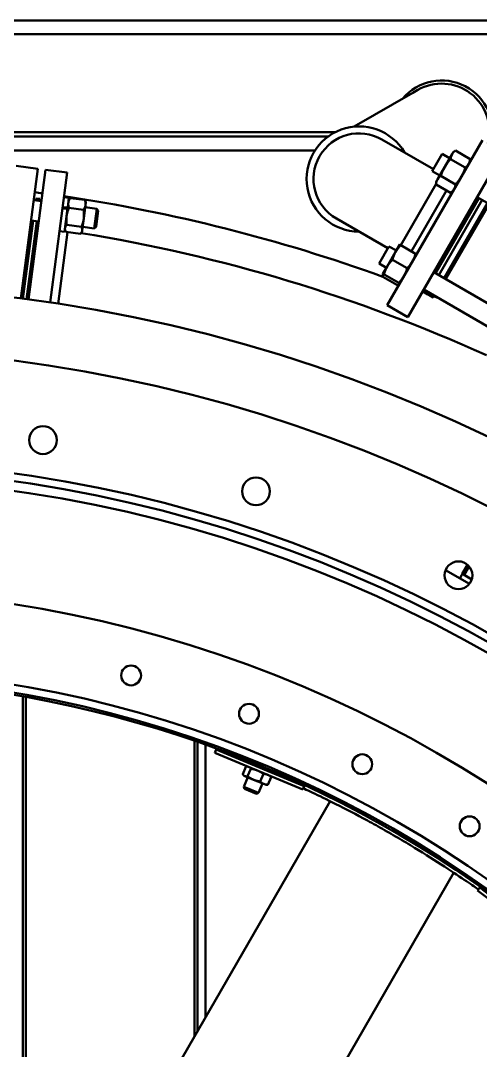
# Model space of a CAD drawing. Header units: inches. Extents: x 11 to 1621, y 11 to 1332.
# Drawn here: x 1253.37 to 1267.86, y 382.63 to 415.05 of the extents above; entities that cross this region are included whole.
import ezdxf

# ---------------------------------------------------------------- set-up
doc = ezdxf.new("R2010")
doc.units = ezdxf.units.IN
doc.header["$LTSCALE"] = 48
doc.header["$MEASUREMENT"] = 0
doc.layers.add('Visible (ANSI)', color=7, linetype='Continuous', lineweight=50)

msp = doc.modelspace()

# ---------------------------------------------------------------- linework, layer by layer
at = {"layer": 'Visible (ANSI)'}
for p, q in [((1238.462698, 415.045288), (1278.077419, 415.045288)), ((1277.585682, 414.616485), (1238.556026, 414.616485)), ((1265.734597, 412.77157), (1263.88827, 411.707313)), ((1265.890027, 412.861163), (1265.734597, 412.77157)), ((1263.284425, 411.53065), (1247.446979, 411.53065)), ((1263.068736, 411.397735), (1247.446979, 411.397735)), ((1266.383326, 410.366962), (1264.761694, 411.303212)), ((1267.926679, 411.280127), (1264.926679, 406.083975)), ((1262.652195, 410.957735), (1247.702161, 410.957735)), ((1268.576198, 410.905127), (1265.576198, 405.708975)), ((1266.660516, 410.847068), (1266.348016, 410.305802)), ((1266.660516, 410.847068), (1266.895208, 410.711568)), ((1266.968888, 410.839185), (1266.738958, 410.440935)), ((1267.004458, 410.900795), (1266.968888, 410.839185)), ((1267.004458, 410.900795), (1267.078705, 410.952783)), ((1267.078705, 410.952783), (1267.539768, 410.686588)), ((1253.919665, 410.382607), (1253.235568, 410.47267)), ((1266.738958, 410.440935), (1266.509029, 410.042685)), ((1266.925418, 410.687283), (1267.386481, 410.421088)), ((1267.531868, 410.596295), (1267.539768, 410.686588)), ((1253.919665, 410.382607), (1253.381554, 406.29525)), ((1253.624458, 406.263271), (1254.162569, 410.350628)), ((1254.162569, 410.350628), (1254.846666, 410.260565)), ((1254.307683, 406.166588), (1254.846666, 410.260565)), ((1266.348016, 410.305802), (1266.582708, 410.170302)), ((1266.618845, 410.156283), (1267.079908, 409.890088)), ((1266.466962, 409.906824), (1265.35236, 407.976276)), ((1266.473458, 409.981076), (1266.465559, 409.890783)), ((1266.465559, 409.890783), (1266.926622, 409.624588)), ((1266.509029, 410.042685), (1266.473458, 409.981076)), ((1253.862066, 409.447121), (1253.853632, 409.383053)), ((1253.98104, 409.431458), (1253.862066, 409.447121)), ((1254.744317, 409.483151), (1254.898983, 409.462789)), ((1254.898983, 409.462789), (1254.860108, 409.167508)), ((1255.400086, 409.399245), (1254.940828, 409.459708)), ((1266.79525, 409.700435), (1265.687944, 407.782526)), ((1267.811599, 409.460802), (1266.44472, 407.093299)), ((1266.44905, 407.090799), (1267.815929, 409.458302)), ((1267.000868, 409.676576), (1266.926622, 409.624588)), ((1267.759637, 409.490802), (1270.136877, 408.118302)), ((1253.789188, 409.391537), (1254.032092, 409.359558)), ((1253.98104, 409.431458), (1253.972605, 409.36739)), ((1254.85547, 409.132276), (1254.758928, 408.398969)), ((1254.856475, 409.139914), (1254.85547, 409.132276)), ((1254.860108, 409.167508), (1254.856475, 409.139914)), ((1254.890172, 409.395867), (1254.92231, 409.43775)), ((1255.358869, 409.086172), (1254.899611, 409.146634)), ((1255.365229, 408.813556), (1255.421009, 409.237241)), ((1255.412065, 409.169308), (1255.776816, 409.121287)), ((1255.432492, 409.324469), (1255.412289, 409.373244)), ((1255.421009, 409.237241), (1255.432492, 409.324469)), ((1255.695237, 408.501634), (1255.776816, 409.121287)), ((1255.823176, 409.058935), (1255.776816, 409.121287)), ((1266.552973, 407.030799), (1267.919852, 409.398302)), ((1268.090726, 409.299648), (1266.723848, 406.932145)), ((1268.134982, 409.274097), (1266.768104, 406.906593)), ((1255.315496, 408.435796), (1255.365229, 408.813556)), ((1255.823176, 409.058935), (1255.756155, 408.549864)), ((1264.945826, 407.877139), (1263.324194, 408.813389)), ((1253.764877, 408.747198), (1253.441056, 406.287532)), ((1253.769834, 408.746545), (1253.446014, 406.286886)), ((1253.888807, 408.730882), (1253.564986, 406.271217)), ((1253.70539, 408.755029), (1253.948294, 408.723051)), ((1255.288528, 408.551875), (1254.829269, 408.612338)), ((1255.330486, 408.549655), (1255.695237, 408.501634)), ((1255.756155, 408.549864), (1255.695237, 408.501634)), ((1254.554911, 406.129146), (1254.85181, 408.384313)), ((1254.604263, 408.419331), (1254.758928, 408.398969)), ((1254.767738, 408.465892), (1254.787942, 408.417117)), ((1255.259403, 408.330653), (1254.800145, 408.391115)), ((1255.310059, 408.394494), (1255.27792, 408.35261)), ((1255.310059, 408.394494), (1255.315496, 408.435796)), ((1264.981137, 407.938299), (1264.668637, 407.397033)), ((1264.981137, 407.938299), (1265.21583, 407.802799)), ((1265.32508, 407.992026), (1265.19233, 407.762096)), ((1265.358253, 407.972873), (1265.819316, 407.706678)), ((1265.19233, 407.762096), (1264.92683, 407.302236)), ((1265.092753, 407.513014), (1265.553816, 407.246819)), ((1264.668637, 407.397033), (1264.90333, 407.261533)), ((1264.92683, 407.302236), (1264.79408, 407.072307)), ((1264.79408, 407.072307), (1264.78618, 406.982014)), ((1264.78618, 406.982014), (1265.247243, 406.715819)), ((1264.827253, 407.053154), (1265.288316, 406.786959)), ((1266.392758, 407.123299), (1268.769998, 405.750799)), ((1265.321489, 406.767807), (1265.247243, 406.715819)), ((1266.080258, 406.582033), (1268.457498, 405.209533)), ((1266.099989, 406.486208), (1266.13655, 406.549533)), ((1266.099989, 406.486208), (1266.203912, 406.426208)), ((1266.203912, 406.426208), (1266.240473, 406.489533)), ((1266.376037, 406.329719), (1266.205162, 406.428373)), ((1266.411348, 406.390879), (1266.376037, 406.329719)), ((1266.421984, 406.384738), (1266.376037, 406.329719)), ((1265.576198, 405.708975), (1264.926679, 406.083975)), ((1267.291597, 397.626999), (1267.458332, 397.915794)), ((1267.354431, 397.590722), (1267.510953, 397.861826)), ((1267.518054, 397.316117), (1266.76737, 397.749524)), ((1267.295972, 397.624469), (1267.273267, 397.585143)), ((1267.354431, 397.590722), (1267.291597, 397.626999)), ((1267.295972, 397.624469), (1267.590305, 397.454536)), ((1267.354431, 397.590722), (1267.354429, 397.590719)), ((1267.557514, 397.473472), (1267.354431, 397.590722)), ((1267.590306, 397.454539), (1267.557514, 397.473472)), ((1253.446979, 393.770084), (1253.446979, 322.990386)), ((1253.538693, 393.753764), (1253.538693, 323.006706)), ((1258.855266, 392.374179), (1258.855266, 383.072979)), ((1258.946979, 383.231832), (1258.946979, 392.342588)), ((1259.196979, 392.255062), (1259.196979, 383.664845)), ((1259.538147, 392.094139), (1259.496282, 391.993066)), ((1262.26792, 390.845016), (1259.496282, 391.993066)), ((1262.309786, 390.946088), (1259.538147, 392.094139)), ((1260.718363, 391.677023), (1260.692997, 391.615784)), ((1260.47512, 391.558338), (1260.376044, 391.319148)), ((1260.415866, 391.273373), (1260.392835, 391.298508)), ((1260.535646, 391.562547), (1260.501588, 391.56106)), ((1260.628213, 391.494924), (1260.529137, 391.255735)), ((1261.024842, 391.330635), (1260.925767, 391.091446)), ((1261.180302, 391.485681), (1261.154937, 391.424443)), ((1260.531351, 391.225538), (1260.405571, 390.921878)), ((1260.415866, 391.273373), (1260.442239, 391.262449)), ((1260.442239, 391.262449), (1260.7171, 391.148598)), ((1260.7171, 391.148598), (1261.037182, 391.016015)), ((1260.993291, 391.034196), (1260.867511, 390.730536)), ((1261.037182, 391.016015), (1261.108776, 390.98636)), ((1261.108776, 390.98636), (1261.142835, 390.987847)), ((1261.268378, 391.229759), (1261.169303, 390.99057)), ((1261.228556, 391.275535), (1261.251588, 391.2504)), ((1262.260594, 390.966464), (1262.276535, 391.000948)), ((1260.405571, 390.921878), (1260.867511, 390.730536)), ((1260.431652, 390.861533), (1260.405571, 390.921878)), ((1260.806399, 390.706307), (1260.431652, 390.861533)), ((1260.806399, 390.706307), (1260.867511, 390.730536)), ((1262.309786, 390.946088), (1262.26792, 390.845016)), ((1255.310922, 376.933996), (1263.127313, 390.472382)), ((1259.208037, 374.683996), (1267.024427, 388.222382)), ((1267.843433, 387.751236), (1267.776834, 387.664443)), ((1270.223493, 385.924952), (1267.843433, 387.751236)), ((1270.156894, 385.838159), (1267.776834, 387.664443))]:
    msp.add_line(p, q, dxfattribs=at)
for centre, radius in [((1247.196979, 358.380235), 48.3125), ((1247.196979, 358.380235), 46.34375), ((1254.080096, 401.838522), 0.4375), ((1247.196979, 358.380235), 42.829288), ((1247.196979, 358.380235), 42.579288), ((1247.196979, 358.380235), 42.279288), ((1260.793727, 400.226722), 0.4375), ((1267.172561, 397.584522), 0.4375), ((1247.196979, 358.380235), 38.75), ((1247.196979, 358.380235), 36.25), ((1256.85684, 394.431325), 0.3125), ((1247.196979, 358.380235), 36), ((1260.572287, 393.224103), 0.3125), ((1264.141192, 391.635124), 0.3125), ((1267.524452, 389.681798), 0.3125)]:
    msp.add_circle(centre, radius, dxfattribs=at)
for centre, radius, start, end in [((1266.642068, 411.556484), 1.604331, 344.5472473, 140.1338321), ((1266.642068, 411.556484), 1.505906, 345.5212145, 119.9599466), ((1264.042944, 410.058301), 1.65625, 30.2183448, 269.7816552), ((1264.042944, 410.058301), 1.4375, 60, 240), ((1247.196979, 358.380235), 51.6875, 82.3642082, 82.6357918), ((1247.196979, 358.380235), 51.6875, 70.1048255, 81.5993037), ((1247.196979, 358.380235), 50.625, 65.6709263, 80.8122089), ((1247.196979, 358.380235), 51.6875, 68.5477509, 68.6206199), ((1247.196979, 358.380235), 51.6875, 67.9909101, 68.1832238), ((1247.196979, 358.380235), 35.9375, 49.67, 85.33)]:
    msp.add_arc(centre, radius, start, end, dxfattribs=at)
for centre, major_axis, ratio, start_param, end_param in [((1254.938599, 408.916444), (3.080548, 0.090019), 0.070812964, 1.59571555, 1.647091256), ((1254.719311, 408.945314), (3.080548, 0.090019), 0.070812964, 1.523006152, 1.574285932), ((1267.73789, 397.316893), (-1.521321, -2.635006), 0.176326981, 4.71238898, 4.748743679)]:
    msp.add_ellipse(centre, major_axis=major_axis, ratio=ratio, start_param=start_param, end_param=end_param, dxfattribs=at)
for points, weights in [([(1266.968888, 410.839185), (1266.933318, 410.777576), (1266.925418, 410.687283)], [1, 1.0379548493, 1]), ([(1267.078705, 410.952783), (1267.004458, 410.900795), (1266.968888, 410.839185)], [1, 1.0379548493, 1]), ([(1266.738958, 410.440935), (1266.667818, 410.317716), (1266.618845, 410.156283)], [1, 1.0379548493, 1]), ([(1266.925418, 410.687283), (1266.810099, 410.564154), (1266.738958, 410.440935)], [1, 1.0379548493, 1]), ([(1267.266368, 410.136435), (1267.337508, 410.259654), (1267.386481, 410.421088)], [1, 1.0379548493, 1]), ([(1267.386481, 410.421088), (1267.460727, 410.473076), (1267.496298, 410.534685)], [1, 1.0379548493, 1]), ([(1267.496298, 410.534685), (1267.531868, 410.596295), (1267.539768, 410.686588)], [1, 1.0379548493, 1]), ([(1266.618845, 410.156283), (1266.544599, 410.104295), (1266.509029, 410.042685)], [1, 1.0379548493, 1]), ([(1267.079908, 409.890088), (1267.195227, 410.013216), (1267.266368, 410.136435)], [1, 1.0379548493, 1]), ([(1266.509029, 410.042685), (1266.473458, 409.981076), (1266.465559, 409.890783)], [1, 1.0379548493, 1]), ([(1267.036438, 409.738185), (1267.072008, 409.799795), (1267.079908, 409.890088)], [1, 1.0379548493, 1]), ([(1254.940828, 409.459708), (1254.888253, 409.381288), (1254.878688, 409.308639)], [1, 1.0379548493, 1]), ([(1254.92231, 409.43775), (1254.930595, 409.448547), (1254.940828, 409.459708)], [1.01220689869, 1.00764220757, 1]), ([(1266.926622, 409.624588), (1267.000868, 409.676576), (1267.036438, 409.738185)], [1, 1.0379548493, 1]), ([(1254.899611, 409.146634), (1254.839232, 409.008938), (1254.822909, 408.884954)], [1, 1.0379548493, 1]), ([(1254.878688, 409.308639), (1254.869124, 409.23599), (1254.899611, 409.146634)], [1, 1.0379548493, 1]), ([(1255.358869, 409.086172), (1255.411444, 409.164592), (1255.421009, 409.237241)], [1, 1.0379548493, 1]), ([(1255.421009, 409.237241), (1255.430573, 409.30989), (1255.400086, 409.399245)], [1, 1.0379548493, 1]), ([(1255.400086, 409.399245), (1255.407081, 409.385817), (1255.412289, 409.373244)], [1, 1.00764220757, 1.01220689869]), ([(1254.822909, 408.884954), (1254.806586, 408.76097), (1254.829269, 408.612338)], [1, 1.0379548493, 1]), ([(1255.288528, 408.551875), (1255.348907, 408.689572), (1255.365229, 408.813556)], [1, 1.0379548493, 1]), ([(1255.365229, 408.813556), (1255.381552, 408.93754), (1255.358869, 409.086172)], [1, 1.0379548493, 1]), ([(1254.773176, 408.507194), (1254.766418, 408.455859), (1254.800145, 408.391115)], [1, 1.0379548493, 1]), ([(1254.829269, 408.612338), (1254.779934, 408.558529), (1254.773176, 408.507194)], [1, 1.0379548493, 1]), ([(1255.315496, 408.435796), (1255.322255, 408.487131), (1255.288528, 408.551875)], [1, 1.0379548493, 1]), ([(1255.259403, 408.330653), (1255.308738, 408.384462), (1255.315496, 408.435796)], [1, 1.0379548493, 1]), ([(1265.358253, 407.972873), (1265.253939, 407.868807), (1265.19233, 407.762096)], [1, 1.0379548493, 1]), ([(1265.32508, 407.992026), (1265.32508, 407.992026), (1265.358253, 407.972873)], [1, 1.0379548493, 1]), ([(1265.092753, 407.513014), (1264.988439, 407.408947), (1264.92683, 407.302236)], [1, 1.0379548493, 1]), ([(1265.19233, 407.762096), (1265.13072, 407.655385), (1265.092753, 407.513014)], [1, 1.0379548493, 1]), ([(1265.719739, 407.457596), (1265.781349, 407.564307), (1265.819316, 407.706678)], [1, 1.0379548493, 1]), ([(1265.819316, 407.706678), (1265.852489, 407.687526), (1265.852489, 407.687526)], [1, 1.0379548493, 1]), ([(1264.92683, 407.302236), (1264.86522, 407.195526), (1264.827253, 407.053154)], [1, 1.0379548493, 1]), ([(1265.454239, 406.997736), (1265.515849, 407.104447), (1265.553816, 407.246819)], [1, 1.0379548493, 1]), ([(1265.553816, 407.246819), (1265.65813, 407.350885), (1265.719739, 407.457596)], [1, 1.0379548493, 1]), ([(1264.801644, 407.067939), (1264.790345, 407.029622), (1264.78618, 406.982014)], [1.01895290532, 1.01965956375, 1]), ([(1264.827253, 407.053154), (1264.79408, 407.072307), (1264.79408, 407.072307)], [1, 1.0379548493, 1]), ([(1265.288316, 406.786959), (1265.39263, 406.891026), (1265.454239, 406.997736)], [1, 1.0379548493, 1]), ([(1265.247243, 406.715819), (1265.286391, 406.74323), (1265.313925, 406.772174)], [1, 1.01965956375, 1.01895290532]), ([(1265.321489, 406.767807), (1265.321489, 406.767807), (1265.288316, 406.786959)], [1, 1.0379548493, 1]), ([(1260.376044, 391.319148), (1260.406713, 391.277164), (1260.442239, 391.262449)], [1, 1.0379548493, 1]), ([(1260.562019, 391.551623), (1260.526493, 391.566339), (1260.47512, 391.558338)], [1, 1.0379548493, 1]), ([(1260.628213, 391.494924), (1260.597544, 391.536908), (1260.562019, 391.551623)], [1, 1.0379548493, 1]), ([(1260.83688, 391.437772), (1260.744842, 391.475896), (1260.628213, 391.494924)], [1, 1.0379548493, 1]), ([(1261.024842, 391.330635), (1260.928918, 391.399649), (1260.83688, 391.437772)], [1, 1.0379548493, 1]), ([(1261.156962, 391.30519), (1261.100449, 391.328598), (1261.024842, 391.330635)], [1, 1.0379548493, 1]), ([(1261.268378, 391.229759), (1261.213475, 391.281781), (1261.156962, 391.30519)], [1, 1.0379548493, 1]), ([(1260.442239, 391.262449), (1260.477764, 391.247734), (1260.529137, 391.255735)], [1, 1.0379548493, 1]), ([(1260.529137, 391.255735), (1260.625062, 391.186721), (1260.7171, 391.148598)], [1, 1.0379548493, 1]), ([(1260.7171, 391.148598), (1260.809138, 391.110475), (1260.925767, 391.091446)], [1, 1.0379548493, 1]), ([(1260.925767, 391.091446), (1260.98067, 391.039424), (1261.037182, 391.016015)], [1, 1.0379548493, 1]), ([(1261.037182, 391.016015), (1261.093695, 390.992607), (1261.169303, 390.99057)], [1, 1.0379548493, 1]), ([(1261.169303, 390.99057), (1261.155321, 390.988393), (1261.142835, 390.987847)], [1, 1.01005189042, 1.01477953359]), ([(1261.251588, 391.2504), (1261.260031, 391.241185), (1261.268378, 391.229759)], [1.01477953359, 1.01005189042, 1])]:
    msp.add_rational_spline(points, weights, degree=2, dxfattribs=at)
msp.add_open_spline([(1267.798835, 387.693115), (1267.797805, 387.69384), (1267.796757, 387.694576), (1267.731818, 387.740206), (1267.606603, 387.828105), (1267.24398, 388.076149), (1267.009922, 388.233841), (1266.451663, 388.596973), (1266.131215, 388.799601), (1265.613767, 389.113679), (1265.435414, 389.219895), (1265.07394, 389.430831), (1264.891659, 389.535055), (1264.529082, 389.738215), (1264.349639, 389.836666), (1263.81933, 390.122036), (1263.48866, 390.292051), (1262.917566, 390.577236), (1262.683355, 390.689485), (1262.407484, 390.819971), (1262.328661, 390.856702), (1262.281769, 390.878442)], degree=3, knots=[1.5358627, 1.5358627, 1.5358627, 1.5358627, 1.587600717, 1.587600717, 4.689893262, 4.689893262, 7.786393195, 7.786393195, 10.933458792, 10.933458792, 12.523245516, 12.523245516, 14.115322635, 14.115322635, 15.711395981, 15.711395981, 18.960085674, 18.960085674, 22.223031188, 22.223031188, 24.353625932, 24.353625932, 24.353625932, 24.353625932], dxfattribs=at)

doc.saveas('drawing.dxf')
